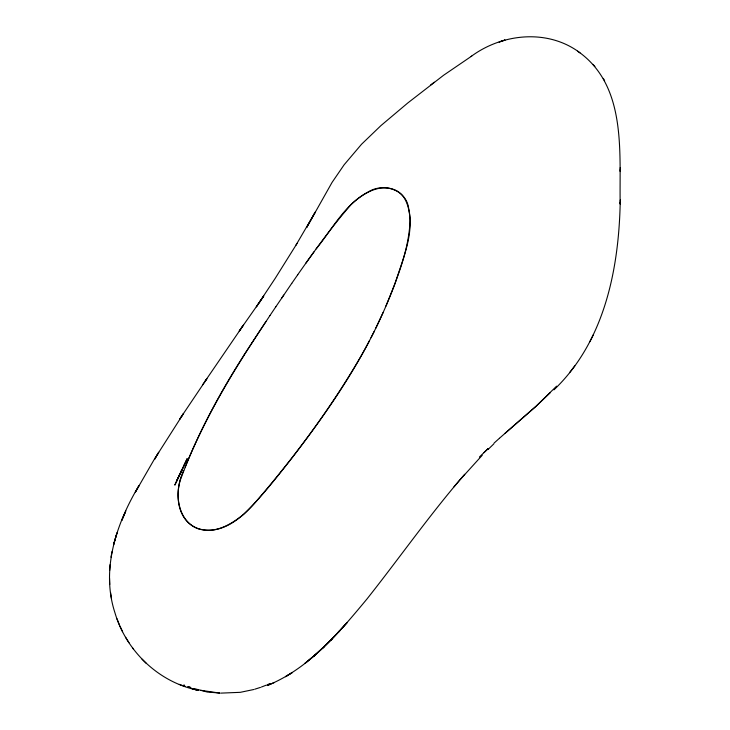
<?xml version="1.0" encoding="UTF-8"?>
<svg xmlns="http://www.w3.org/2000/svg" width="730" height="730" viewBox="0 0 730 730"><rect width="100%" height="100%" fill="white"/><g stroke="black" fill="none" stroke-linecap="round" stroke-linejoin="round"><path stroke-width="1.09" d="M620.29 199.947L620.171 204.062C619.268 153.391 626.532 89.48 581.983 54.349C549.973 28.552 503.007 32.777 471.087 56.484M620.217 202.338C618.794 269.479 604.495 341.603 553.942 389.847M179.543 419.367L183.577 413.435L153.829 460.11L135.305 492.266L139.019 485.55C116.517 523.054 100.74 569.272 114.902 612.643C126.107 650.987 158.62 682.285 198.04 690.252L192.063 688.709L198.222 690.315M109.664 570.504L110.111 564.609M112.009 551.634L111.015 557.2M183.668 470.467C174.361 489.648 175.081 519.888 198.022 528.721C222.887 536.076 244.413 515.672 259.013 498.125C296.818 453.905 331.557 406.829 360.83 356.495C374.234 333.044 385.65 308.48 395.185 283.213C402.632 259.36 414.184 234.376 408.745 208.899C406.519 189.389 383.259 182.254 367.929 192.127C344.596 204.391 332.305 229.266 316.108 248.93M185.119 467.136C202.894 423.272 226.127 381.854 252.261 342.452M125.058 512.779L121.773 520.435L125.861 510.936M385.869 306.189C397.084 278.641 408.982 250.007 410.123 219.967C409.311 208.552 406.427 194.335 394.419 189.736C378.797 183.394 361.98 194.143 351.002 204.646C331.739 226.802 314.594 250.718 297.73 274.726M383.086 312.531L375.786 328.217M181.67 470.111L174.817 485.112L187.208 458.577L184.033 465.147M179.078 475.796L179.972 473.852L176.414 481.481L184.27 465.156M183.449 466.844L180.739 472.301L181.642 470.476M593.326 334.815L589.849 341.713M374.216 331.393L371.032 337.68M369.407 340.819C347.589 382.538 320.297 421.091 291.671 458.367C276.442 477.648 261.349 497.258 243.61 514.331C232.277 523.583 217.303 532.827 202.046 529.633C179.261 525.345 173.63 496.09 181.387 477.256C197.401 434.122 219.876 393.616 244.395 354.789M158.209 453.12L154.596 459.261L158.729 452.262M295.823 245.399L315.241 212.138L306.637 227.541L332.059 182.409L344.14 164.77L361.569 144.221L380.96 125.578L407.815 102.948L443.63 75.236L471.699 56.1M297.119 243.318L275.228 278.322L256.303 306.883L263.767 296.015L259.606 302.047M179.808 419.002L206.891 378.706L202.584 384.829M244.285 354.789L258.165 333.354M252.224 342.425L269.927 315.579M258.165 333.327L266.012 321.455M204.582 381.954L243.565 324.905M269.927 315.57L275.84 306.764M275.821 306.792L291.745 283.377M281.771 297.995L283.76 295.066M242.844 325.817L239.212 331.137L260.482 300.796M291.735 283.404L297.767 274.69M305.815 263.238L313.946 251.887M569.564 372.619L574.775 365.903M464.7 474.29C429.997 514.294 399.666 557.775 366.779 599.23C338.994 632.645 309.392 668.05 268.275 685.114M453.96 486.855L459.261 480.641M459.535 480.313L482.211 455.301M556.589 386.17L536.048 406.263L499.439 438.255M550.219 392.74L536.158 406.163L504.749 433.565M479.427 457.016L488.142 448.603M487.987 449.525L493.836 443.876M483.899 452.637L488.279 448.485M494.073 443.092L499.366 438.329M434.295 82.207L430.636 84.999M267.198 684.795L270.091 683.472M267.198 685.552L274.352 682.514M261.44 687.03L266.24 685.169M254.715 689.22L260.482 687.395M253.757 689.521L240.27 692.332L220.725 693.126M219.566 693.007L207.302 692.049L194.828 688.755M219.739 693.098L200.796 690.297M189.745 687.204L190.603 687.505M187.993 686.574L190.913 687.587M188.048 686.592L188.897 686.903M179.288 684.339L185.311 686.574M183.841 684.95L184.681 685.297M577.549 51.2L579.967 52.87M141.967 659.117L146.429 663.534M594.895 66.512L592.997 64.368M132.614 647.957L133.271 648.879M125.633 637.308L128.973 642.719M603.318 78.375L604.604 80.738M119.875 625.957L122.585 631.696M116.937 618.712L119.328 624.688M110.549 592.441L111.507 598.719M109.546 578.279L109.765 584.465M620.281 169.67L620.317 171.568L620.254 167.581M113.871 543.604L113.515 544.845L117.01 532.873L113.871 543.604M345.482 624.378L338.2 632.372L347.042 622.681L345.482 624.378M339.861 630.592L330.571 640.301L339.861 630.592M332.36 638.476L322.268 648.413L332.36 638.476M324.193 646.588L313.708 656.161L324.193 646.588M315.752 654.381L304.912 663.415L315.752 654.381M292.146 672.631L285.585 676.655L292.146 672.631M499.694 41.838L499.11 42.048L502.267 40.926L499.694 41.838M504.859 40.095L501.692 41.126L504.859 40.095"/></g></svg>
